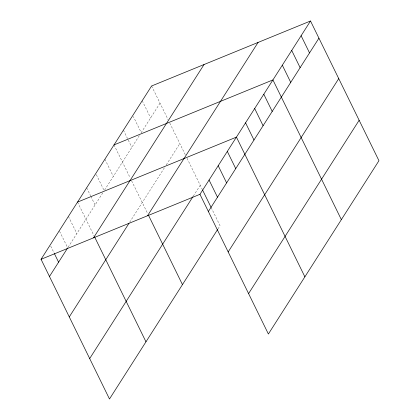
<?xml version="1.0" encoding="UTF-8"?>
<svg xmlns="http://www.w3.org/2000/svg" width="420" height="420" viewBox="0 0 420 420"><rect width="100%" height="100%" fill="white"/><g stroke="black" fill="none" stroke-linecap="round" stroke-linejoin="round"><path stroke-width="0.32" stroke-dasharray="2.1 1.58" d="M68.061 247.333L102.79 192.885M104.543 190.139L139.493 135.356M160.025 103.163L141.23 132.626L133.376 116.587M129.617 222.322L164.519 167.601M166.262 164.871L179.834 143.593M193.279 196.161L200.24 185.252M217.959 228.953L220.048 225.682L211.439 208.1M151.609 85.979L168.063 119.569M169.785 123.086L185.293 154.739M187.021 158.261L202.251 189.352M142.212 100.711L150.628 117.894M123.417 130.174L131.833 147.357M114.02 144.905L130.19 177.912M131.623 180.841L147.703 213.67M104.9 159.206L113.316 176.39M96.338 174.652L103.913 190.113M86.657 187.803L90.584 195.82M90.867 196.397L95.072 204.986M77.537 202.104L93.991 235.694M68.413 216.4L76.834 233.583M59.572 231.273L67.431 247.312M50.731 246.146L54.101 253.019"/><path stroke-width="0.63" d="M217.613 229.499L109.489 399L41.05 259.298L151.609 85.979L310.511 21L378.95 160.703L268.391 334.021L199.952 194.318L310.511 21M49.471 276.481L67.709 247.884M93.487 237.857L204.047 64.533M69.274 316.911L128.914 223.419M147.515 215.759L258.074 42.441M89.68 358.57L192.932 196.707M208.367 211.502L318.927 38.183M228.175 251.932L338.735 78.614M248.582 293.591L359.142 120.272M114.02 144.905L272.921 79.926L341.36 219.634M77.537 202.104L236.434 137.125L304.878 276.827M41.05 259.298L199.952 194.318M301.114 35.732L309.53 52.915M291.716 50.463L300.132 67.646M282.319 65.195L290.735 82.378M263.797 94.227L272.218 111.41M254.678 108.528L263.093 125.711M245.558 122.824L253.974 140.007M227.315 151.421L235.73 168.604M218.195 165.722L226.611 182.905M209.071 180.023L217.492 197.206M202.54 189.94L211.15 207.517M148.57 215.428L182.459 284.608M94.563 236.864L145.976 341.806M54.38 253.591L58.59 262.18"/></g></svg>
